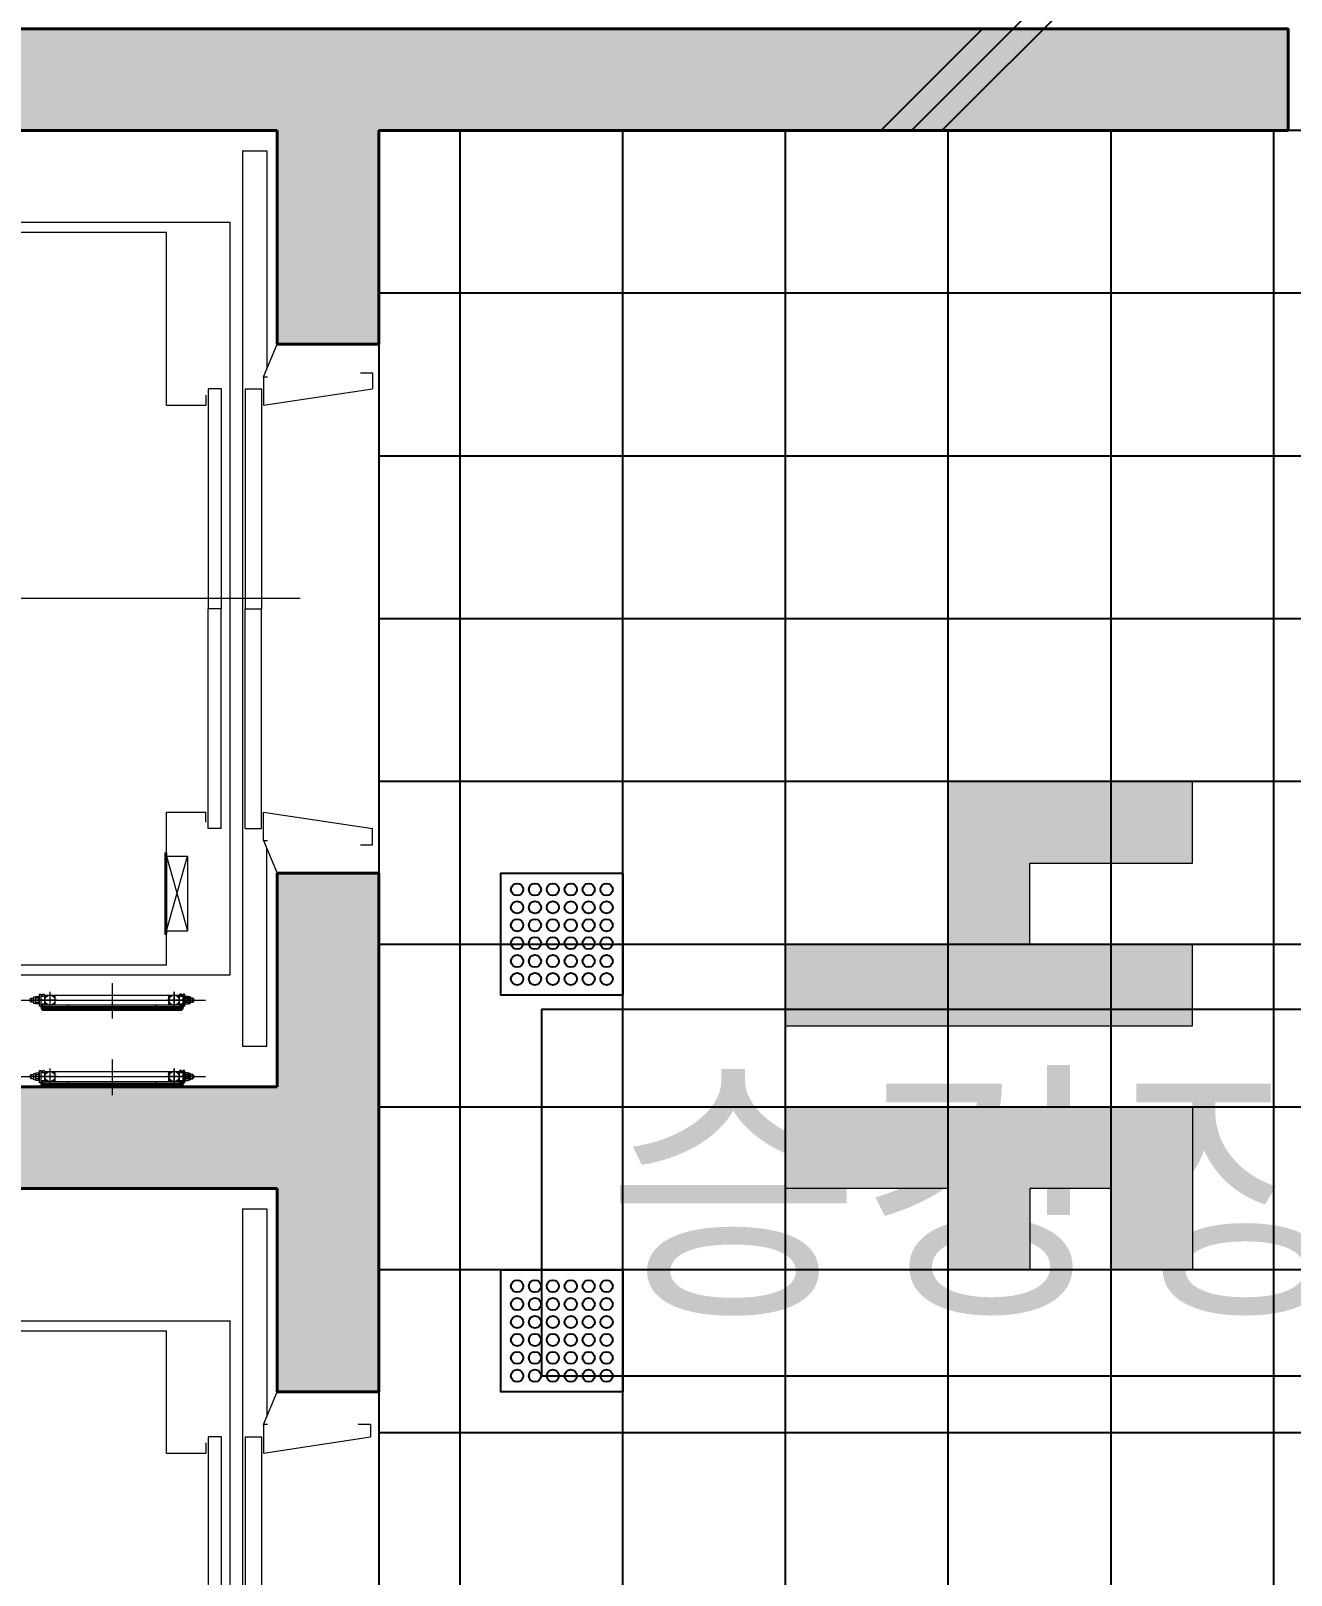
# Model space of a CAD drawing. Header units: millimetres. Extents: x 4003075 to 5615882, y 1445368 to 2591247.
# Drawn here: x 5368720 to 5371818, y 2447218 to 2451013 of the extents above; entities that cross this region are included whole.
import ezdxf
from ezdxf.enums import TextEntityAlignment as Align

# ---------------------------------------------------------------- set-up
doc = ezdxf.new("R2010")
doc.units = ezdxf.units.MM
for name, color, linetype, lineweight in [('A-XXXX-TXT2', 3, 'Continuous', 25), ('XR-평면도$0$A-CNTL', 9, 'Continuous', 15), ('XR-평면도$0$A-CONC-LIN1', 9, 'Continuous', 40), ('XR-평면도$0$A-DWXM-ELEV', 9, 'Continuous', 18), ('XR-평면도$0$A-XXXX-HATC', 9, 'Continuous', 18)]:
    doc.layers.add(name, color=color, linetype=linetype, lineweight=lineweight)
for name, color, linetype in [('XR-평면도$0$A-CONC-SOLD', 9, 'Continuous'), ('XR-평면도$0$A-ELEV-PATT', 9, 'Continuous'), ('XR-평면도$0$DS-점자블럭', 9, 'Continuous')]:
    doc.layers.add(name, color=color, linetype=linetype)
doc.styles.add('XR-평면도$0$맑은 고딕', font='malgun.ttf')

# ---------------------------------------------------------------- blocks, each defined once
blk = doc.blocks.new('XR-평면도$0$바닥패턴(4F)')
at = {"layer": 'XR-평면도$0$A-XXXX-HATC'}
h = blk.add_hatch(color=7, dxfattribs=at)
h.dxf.hatch_style = 1
h.paths.add_polyline_path([(47000, 25100), (47000, 24900), (48000, 24900), (48000, 25100), (47600, 25100), (47600, 25300), (48000, 25300), (48000, 25500), (47400, 25500), (47400, 25100)])
h.paths.add_polyline_path([(47000, 24700), (47000, 24500), (47400, 24500), (47400, 24300), (47600, 24300), (47600, 24500), (47800, 24500), (47800, 24300), (48000, 24300), (48000, 24700)])
at = {"layer": 'XR-평면도$0$A-ELEV-PATT'}
blk.add_lwpolyline([(49000, 22200), (49000, 24600), (49800, 24600), (49800, 27100), (46000, 27100), (46000, 22200)], close=True, dxfattribs=at)
for points in [[(46200, 22200), (46200, 27100)], [(46600, 22200), (46600, 27100)], [(47000, 22200), (47000, 27100)], [(47400, 22200), (47400, 27100)], [(47800, 22200), (47800, 27100)], [(48200, 22200), (48200, 27100)], [(49800, 26700), (46000, 26700)], [(49800, 26300), (46000, 26300)], [(49800, 25900), (46000, 25900)], [(49800, 25500), (46000, 25500)], [(49800, 25100), (46000, 25100)], [(49800, 24700), (46000, 24700)], [(49000, 24300), (46000, 24300)], [(49000, 23900), (46000, 23900)]]:
    blk.add_lwpolyline(points, dxfattribs=at)
at = {"layer": 'XR-평면도$0$A-XXXX-HATC', "color": 254}
for points in [[(48000, 25500), (47400, 25500), (47400, 25100), (47000, 25100), (47000, 24900), (48000, 24900), (48000, 25100), (47600, 25100), (47600, 25300), (48000, 25300)], [(47000, 24700), (48000, 24700), (48000, 24300), (47800, 24300), (47800, 24500), (47600, 24500), (47600, 24300), (47400, 24300), (47400, 24500), (47000, 24500)]]:
    blk.add_lwpolyline(points, close=True, dxfattribs=at)
blk = doc.blocks.new('XR-평면도$0$XREF-대창AT평면도$0$점형블록-3x3')
at = {"layer": 'XR-평면도$0$DS-점자블럭', "color": 10}
blk.add_lwpolyline([(300, 0), (300, -300), (0, -300), (0, 0)], close=True, dxfattribs=at)
for centre in [(40, -40), (84, -40), (128, -40), (172, -40), (216, -40), (260, -40), (40, -84), (84, -84), (128, -84), (172, -84), (216, -84), (260, -84), (40, -128), (84, -128), (128, -128), (172, -128), (216, -128), (260, -128), (40, -172), (84, -172), (128, -172), (172, -172), (216, -172), (260, -172), (40, -216), (84, -216), (128, -216), (172, -216), (216, -216), (260, -216), (40, -260), (84, -260), (128, -260), (172, -260), (216, -260), (260, -260)]:
    blk.add_circle(centre, 15, dxfattribs=at)
blk = doc.blocks.new('XR-평면도$0$ELEV_21인승(4호기)')
at = {"layer": 'XR-평면도$0$A-DWXM-ELEV'}
for p, q in [((1975, 2397), (1975, 115)), ((1950, 2372), (1950, 272)), ((1650, 272), (1650, 175)), ((1650, 272), (1950, 272)), ((1690, 169), (1150, 169)), ((1675, 175), (1650, 175)), ((1690, 137), (1690, 169)), ((325, 115), (1975, 115)), ((1690, 137), (1150, 137)), ((2250, 85), (50, 85)), ((1690, 78), (1150, 78)), ((1690, 78), (1690, 38)), ((2250, 85), (2250, 25)), ((1690, 38), (1150, 38)), ((1650, 33), (1690, -229.8)), ((1720, 33), (1650, 33)), ((1720, 33), (1800, 0)), ((1720, 33), (1720, 31)), ((1720, 23), (1720, 33)), ((1720, 31), (1720, 33)), ((2250, 25), (1739.4, 25)), ((1720, -229.8), (1720, -199.8)), ((1720, -229.8), (1690, -229.8))]:
    blk.add_line(p, q, dxfattribs=at)
blk = doc.blocks.new('XR-평면도$0$ELEV_16인승(2호기)')
at = {"layer": 'XR-평면도$0$A-CNTL'}
blk.add_line((1400, 217.7), (1400, 3385), dxfattribs=at)
at = {"layer": 'XR-평면도$0$A-DWXM-ELEV'}
for p, q in [((475, 2122), (475, 390)), ((500, 2097), (500, 547)), ((2300, 2097), (2300, 547)), ((2325, 2122), (2325, 390)), ((220, 879.5), (230, 879.5)), ((225, 910.5), (225, 450.5)), ((225, 815.9), (225, 883.5)), ((408, 879.5), (418, 879.5)), ((413, 910.5), (413, 450.5)), ((413, 815.9), (413, 883.5)), ((206, 852.2), (206, 508.8)), ((209.1, 851), (215, 851)), ((235, 855.5), (235, 845.5)), ((394, 852.2), (394, 508.8)), ((397.1, 851), (403, 851)), ((423, 855.5), (423, 845.5)), ((245.1, 833), (204.9, 833)), ((212.5, 820.5), (237.5, 820.5)), ((433.1, 833), (392.9, 833)), ((400.5, 820.5), (425.5, 820.5)), ((203, 788), (206, 788)), ((209, 788), (212.5, 788)), ((391, 788), (394, 788)), ((397, 788), (400.5, 788)), ((266.9, 680.5), (179.5, 680.5)), ((454.9, 680.5), (367.5, 680.5)), ((225, 477.7), (225, 545.2)), ((225, 545.1), (225, 477.5)), ((413, 477.7), (413, 545.2)), ((413, 545.1), (413, 477.5)), ((500, 547), (875, 547)), ((775, 551), (575, 551)), ((575, 551), (575, 547)), ((775, 547), (575, 547)), ((583, 547), (767, 495)), ((767, 547), (583, 495)), ((583, 547), (583, 495)), ((767, 547), (767, 495)), ((775, 551), (775, 547)), ((875, 547), (875, 450)), ((1875, 547), (1875, 450)), ((1875, 547), (2300, 547)), ((207.7, 505.5), (210, 505.5)), ((395.7, 505.5), (398, 505.5)), ((767, 495), (583, 495)), ((835, 444), (1375, 444)), ((835, 444), (1375, 444)), ((835, 412), (835, 444)), ((850, 450), (875, 450)), ((1915, 444), (1375, 444)), ((1375, 412), (1375, 444)), ((1375, 412), (1375, 444)), ((1375, 412), (1375, 444)), ((1375, 412), (1375, 444)), ((1900, 450), (1875, 450)), ((1915, 412), (1915, 444)), ((475, 390), (2325, 390)), ((835, 412), (1375, 412)), ((1915, 412), (1375, 412)), ((2500, 360), (300, 360)), ((300, 360), (300, 300)), ((835, 353), (1375, 353)), ((835, 353), (835, 313)), ((1915, 353), (1375, 353)), ((1375, 353), (1375, 313)), ((1375, 353), (1375, 313)), ((1915, 353), (1915, 313)), ((2500, 360), (2500, 300)), ((805, 308), (725, 275)), ((805, 308), (875, 308)), ((805, 308), (805, 298)), ((835, 313), (1375, 313)), ((875, 308), (835, 40)), ((1915, 313), (1375, 313)), ((1945, 308), (1875, 308)), ((1875, 308), (1915, 40)), ((1945, 308), (2025, 275)), ((1945, 308), (1945, 298)), ((300, 300), (785.6, 300)), ((2500, 300), (1964.4, 300)), ((795, 70), (795, 40)), ((795, 40), (835, 40)), ((1955, 40), (1915, 40)), ((1955, 70), (1955, 40))]:
    blk.add_line(p, q, dxfattribs=at)
for points in [[(220, 872.4), (220, 879.5), (221, 880.5), (229, 880.5), (230, 879.5), (230, 872.4)], [(408, 872.4), (408, 879.5), (409, 880.5), (417, 880.5), (418, 879.5), (418, 872.4)], [(209, 847), (215, 847), (215, 847.5), (215, 847.5), (215, 847.5)], [(219.1, 844), (214, 844), (214, 838.9)], [(215, 858.5), (215, 860.5), (235, 860.5), (235, 858.5)], [(236, 838.9), (236, 844), (230.9, 844)], [(235, 851), (240, 851), (240, 847), (235, 847)], [(397, 847), (403, 847), (403, 847.5), (403, 847.5), (403, 847.5)], [(407.1, 844), (402, 844), (402, 838.9)], [(403, 858.5), (403, 860.5), (423, 860.5), (423, 858.5)], [(424, 838.9), (424, 844), (418.9, 844)], [(423, 851), (428, 851), (428, 847), (423, 847)], [(214, 827.1), (214, 822), (219.1, 822)], [(230.9, 822), (236, 822), (236, 827.1)], [(402, 827.1), (402, 822), (407.1, 822)], [(418.9, 822), (424, 822), (424, 827.1)], [(209.1, 514), (215, 514), (209, 514)], [(397.1, 514), (403, 514), (397, 514)]]:
    blk.add_lwpolyline(points, dxfattribs=at)
for points in [[(210, 855.5), (207.7, 855.5, 0.414214), (200, 847.8), (200, 513.2, 0.414214), (207.7, 505.5, -0.414214), (200, 513.2)], [(215, 845.5), (215, 855.5), (209.3, 855.5, 0.415821), (206, 852.2, 0.309529), (203, 847.8), (203, 513.2, 0.309529), (206, 508.8, -0.309529), (203, 513.2)], [(204, 788), (204, 843.3, -0.279701), (206, 846.6)], [(215, 852.5), (209.3, 852.5, 0.414214), (209, 852.2), (209, 508.8, 0.414214), (209.3, 508.5), (215, 508.5), (209.3, 508.5, -0.414214), (209, 508.8)], [(215.8, 860.5), (215.8, 867.8, -0.309401), (220.4, 867.8), (220.4, 860.5)], [(229.6, 860.5), (229.6, 867.8, 0.154701), (220.4, 867.8)], [(229.6, 867.8, -0.309401), (234.2, 867.8), (234.2, 860.5)], [(398, 855.5), (395.7, 855.5, 0.414214), (388, 847.8), (388, 513.2, 0.414214), (395.7, 505.5, -0.414214), (388, 513.2)], [(403, 845.5), (403, 855.5), (397.3, 855.5, 0.415821), (394, 852.2, 0.309529), (391, 847.8), (391, 513.2, 0.309529), (394, 508.8, -0.309529), (391, 513.2)], [(392, 788), (392, 843.3, -0.279701), (394, 846.6)], [(403, 852.5), (397.3, 852.5, 0.414214), (397, 852.2), (397, 508.8, 0.414214), (397.3, 508.5), (403, 508.5), (397.3, 508.5, -0.414214), (397, 508.8)], [(403.8, 860.5), (403.8, 867.8, -0.309401), (408.4, 867.8), (408.4, 860.5)], [(417.6, 860.5), (417.6, 867.8, 0.154701), (408.4, 867.8)], [(417.6, 867.8, -0.309401), (422.2, 867.8), (422.2, 860.5)], [(206, 508.8, 0.415821), (209.3, 505.5), (215, 505.5)], [(394, 508.8, 0.415821), (397.3, 505.5), (403, 505.5)], [(229.6, 493.2, -0.154701), (220.4, 493.2, -0.309401), (215.8, 493.2)], [(417.6, 493.2, -0.154701), (408.4, 493.2, -0.309401), (403.8, 493.2)]]:
    blk.add_lwpolyline(points, format="xyb", dxfattribs=at)
for points in [[(240, 858.5), (240, 855.5), (210, 855.5), (210, 858.5)], [(237.5, 845.5), (237.5, 515.5), (212.5, 515.5), (212.5, 845.5)], [(233, 872.4), (233, 868.5), (217, 868.5), (217, 872.4)], [(428, 858.5), (428, 855.5), (398, 855.5), (398, 858.5)], [(425.5, 845.5), (425.5, 515.5), (400.5, 515.5), (400.5, 845.5)], [(421, 872.4), (421, 868.5), (405, 868.5), (405, 872.4)], [(203, 573), (206, 573)], [(209, 573), (212.5, 573)], [(391, 573), (394, 573)], [(397, 573), (400.5, 573)], [(212.5, 540.5), (237.5, 540.5)], [(214, 539), (219.1, 539), (214, 539), (214, 533.9)], [(236, 539), (236, 533.9), (236, 539), (230.9, 539)], [(400.5, 540.5), (425.5, 540.5)], [(402, 539), (407.1, 539), (402, 539), (402, 533.9)], [(424, 539), (424, 533.9), (424, 539), (418.9, 539)], [(245.1, 528), (204.9, 528)], [(209.1, 510), (215, 510)], [(240, 505.5), (240, 502.5), (210, 502.5), (210, 505.5)], [(240, 502.5), (240, 505.5), (210, 505.5), (210, 502.5)], [(214, 517), (214, 522.1), (214, 517), (219.1, 517)], [(215, 505.5), (215, 515.5)], [(215, 514), (215, 513.5), (215, 513.5)], [(235, 500.5), (215, 500.5), (215, 502.5), (215, 500.5), (235, 500.5), (235, 502.5)], [(220.4, 500.5), (220.4, 493.2)], [(229.6, 500.5), (229.6, 493.2)], [(236, 517), (230.9, 517), (236, 517), (236, 522.1)], [(234.2, 500.5), (234.2, 493.2)], [(235, 505.5), (235, 515.5)], [(240, 510), (240, 514), (235, 514), (240, 514), (240, 510), (235, 510)], [(433.1, 528), (392.9, 528)], [(397.1, 510), (403, 510)], [(428, 505.5), (428, 502.5), (398, 502.5), (398, 505.5)], [(428, 502.5), (428, 505.5), (398, 505.5), (398, 502.5)], [(402, 517), (402, 522.1), (402, 517), (407.1, 517)], [(403, 505.5), (403, 515.5)], [(403, 514), (403, 513.5), (403, 513.5)], [(423, 500.5), (403, 500.5), (403, 502.5), (403, 500.5), (423, 500.5), (423, 502.5)], [(408.4, 500.5), (408.4, 493.2)], [(417.6, 500.5), (417.6, 493.2)], [(424, 517), (418.9, 517), (424, 517), (424, 522.1)], [(422.2, 500.5), (422.2, 493.2)], [(423, 505.5), (423, 515.5)], [(428, 510), (428, 514), (423, 514), (428, 514), (428, 510), (423, 510)], [(233, 492.5), (233, 488.6), (217, 488.6), (217, 492.5)], [(233, 488.6), (233, 492.5), (217, 492.5), (217, 488.6)], [(229, 480.5), (221, 480.5), (220, 481.5), (220, 488.6), (220, 481.5), (221, 480.5), (229, 480.5), (230, 481.5), (230, 488.6), (230, 481.5), (220, 481.5), (230, 481.5)], [(421, 492.5), (421, 488.6), (405, 488.6), (405, 492.5)], [(421, 488.6), (421, 492.5), (405, 492.5), (405, 488.6)], [(417, 480.5), (409, 480.5), (408, 481.5), (408, 488.6), (408, 481.5), (409, 480.5), (417, 480.5), (418, 481.5), (418, 488.6), (418, 481.5), (408, 481.5), (418, 481.5)]]:
    blk.add_lwpolyline(points, close=True, dxfattribs=at)
for points in [[(206, 514.4, -0.279701), (204, 517.7), (204, 573), (204, 517.7, 0.279701)], [(394, 514.4, -0.279701), (392, 517.7), (392, 573), (392, 517.7, 0.279701)], [(206, 510.2, -0.092348), (203.4, 511.3, 0.092348)], [(215.8, 500.5), (215.8, 493.2, 0.309401), (220.4, 493.2, 0.154701), (229.6, 493.2, 0.309401), (234.2, 493.2, -0.309401), (229.6, 493.2)], [(394, 510.2, -0.092348), (391.4, 511.3, 0.092348)], [(403.8, 500.5), (403.8, 493.2, 0.309401), (408.4, 493.2, 0.154701), (417.6, 493.2, 0.309401), (422.2, 493.2, -0.309401), (417.6, 493.2)]]:
    blk.add_lwpolyline(points, format="xyb", close=True, dxfattribs=at)
for centre in [(225, 833), (413, 833), (225, 528), (225, 528), (413, 528), (413, 528)]:
    blk.add_circle(centre, 12.5, dxfattribs=at)
for centre in [(207.7, 843.3), (395.7, 843.3)]:
    blk.add_arc(centre, 7.7, 102.8199, 123.9246, dxfattribs=at)
blk = doc.blocks.new('XR-평면도$0$CORE_03_06_B2F 3F에서8F (230330)')
at = {"layer": 'XR-평면도$0$A-CONC-SOLD'}
h = blk.add_hatch(dxfattribs=at)
h.set_pattern_fill('CONC', color=256, scale=100, angle=180)
h.set_pattern_definition([(225, (259193, 729020.6), (2121.32, -2121.32), []), (225, (259193, 728945.6), (2121.32, -2121.32), []), (225, (259193, 728870.6), (2121.32, -2121.32), [])])
h.paths.add_polyline_path([(0, 0), (10950, 0), (10950, 10700), (10550, 10700), (10550, 10000), (7300, 10000), (7300, 9550), (7550, 9550), (7550, 9750), (10550, 9750), (10550, 7250), (8850, 7250), (8850, 7000), (10550, 7000), (10550, 400), (7550, 400), (7550, 7000), (7750, 7000), (7750, 7250), (7550, 7250), (7550, 8450), (7300, 8450), (7300, 5550), (6850, 5550), (6850, 5300), (7300, 5300), (7300, 400), (3500, 400), (3500, 900), (3250, 900), (3250, 400), (400, 400), (400, 2700), (3250, 2700), (3250, 2200), (3500, 2200), (3500, 3500), (3250, 3500), (3250, 2950), (400, 2950), (400, 5300), (3250, 5300), (3250, 4700), (3500, 4700), (3500, 5300), (5750, 5300), (5750, 5550), (5300, 5550), (5300, 7900), (5050, 7900), (5050, 5550), (400, 5550), (400, 9100), (1300, 9100), (1300, 9350), (400, 9350), (400, 12000), (2400, 12000), (2400, 9350), (1915, 9350), (1915, 9100), (3550, 9100), (3550, 9350), (2650, 9350), (2650, 12000), (5050, 12000), (5050, 9350), (4150, 9350), (4150, 9100), (5300, 9100), (5300, 12000), (5750, 12000), (5750, 12400), (0, 12400)])
h.paths.add_polyline_path([(6850, 12000), (10550, 12000), (10550, 11800), (10950, 11800), (10950, 12400), (6850, 12400)], flags=17)
at = {"layer": 'XR-평면도$0$A-XXXX-HATC'}
h = blk.add_hatch(color=253, dxfattribs=at)
h.dxf.hatch_style = 1
h.paths.add_polyline_path([(0, 12400), (0, 0), (10950, 0), (10950, 10685), (10550, 10685), (10550, 10000), (7300, 10000), (7300, 9615), (7550, 9615), (7550, 9750), (10550, 9750), (10550, 7250), (8765, 7250), (8765, 7000), (10550, 7000), (10550, 400), (7550, 400), (7550, 7000), (7635, 7000), (7635, 7250), (7550, 7250), (7550, 8485), (7300, 8485), (7300, 5550), (6865, 5550), (6865, 5300), (7300, 5300), (7300, 400), (3500, 400), (3500, 900), (3250, 900), (3250, 400), (400, 400), (400, 2700), (3250, 2700), (3250, 2200), (3500, 2200), (3500, 3475), (3250, 3475), (3250, 2950), (400, 2950), (400, 5300), (3250, 5300), (3250, 4775), (3500, 4775), (3500, 5300), (5735, 5300), (5735, 5550), (400, 5550), (400, 9100), (1285, 9100), (1285, 9350), (400, 9350), (400, 12000), (2400, 12000), (2400, 9350), (1915, 9350), (1915, 9100), (4235, 9100), (4235, 9350), (2650, 9350), (2650, 12000), (5050, 12000), (5050, 9350), (4865, 9350), (4865, 9100), (5300, 9100), (5300, 12000), (5735, 12000), (5735, 12400)])
h.paths.add_polyline_path([(6865, 12000), (6865, 12400), (10950, 12400), (10950, 11815), (10550, 11815), (10550, 12000)])
at = {"layer": 'XR-평면도$0$A-CONC-LIN1'}
for p, q in [((3250, 2950), (400, 2950)), ((3250, 2700), (400, 2700))]:
    blk.add_line(p, q, dxfattribs=at)
for points in [[(5735, 5300), (5735, 5550), (400, 5550), (400, 9100)], [(3250, 5300), (400, 5300), (400, 2950)], [(3250, 5300), (3250, 4775)], [(3500, 5300), (3500, 4775)], [(5735, 5300), (3500, 5300)], [(3250, 4775), (3500, 4775)], [(3250, 3475), (3250, 2950)], [(3250, 3475), (3500, 3475)], [(3500, 3475), (3500, 2200)], [(3250, 2700), (3250, 2200)], [(3250, 2200), (3500, 2200)]]:
    blk.add_lwpolyline(points, dxfattribs=at)
at = {"rotation": 90}
for name, p in [('XR-평면도$0$ELEV_16인승(2호기)', (3525, 2750)), ('XR-평면도$0$ELEV_21인승(4호기)', (3250, 400))]:
    blk.add_blockref(name, p, dxfattribs=at)
blk = doc.blocks.new('글_승강장')
at = {"layer": 'A-XXXX-TXT2', "color": 0, "ltscale": 100}
blk.add_lwpolyline([(-1100, 450), (-1100, -450), (1100, -450), (1100, 450)], close=True, dxfattribs=at)
at = {"layer": 'A-XXXX-TXT2', "ltscale": 100, "style": 'XR-평면도$0$맑은 고딕'}
blk.add_text('승강장', height=500, dxfattribs=at).set_placement((0, 0), align=Align.MIDDLE_CENTER)

msp = doc.modelspace()

# ---------------------------------------------------------------- block references
for name, p in [('XR-평면도$0$CORE_03_06_B2F 3F에서8F (230330)', (5366075, 2445467.6)), ('XR-평면도$0$CORE_03_06_B2F 3F에서8F (230330)', (5366075, 2445467.6)), ('XR-평면도$0$CORE_03_06_B2F 3F에서8F (230330)', (5366075, 2445467.6)), ('XR-평면도$0$바닥패턴(4F)', (5323575, 2423667.6)), ('XR-평면도$0$바닥패턴(4F)', (5323575, 2423667.6)), ('XR-평면도$0$바닥패턴(4F)', (5323575, 2423667.6)), ('글_승강장', (5371074.7, 2448157.3))]:
    msp.add_blockref(name, p)
at = {"layer": 'XR-평면도$0$DS-점자블럭'}
for p in [(5369875, 2448942.6), (5369875, 2448942.6), (5369875, 2448942.6), (5369875, 2447967.6), (5369875, 2447967.6), (5369875, 2447967.6)]:
    msp.add_blockref('XR-평면도$0$XREF-대창AT평면도$0$점형블록-3x3', p, dxfattribs=at)

doc.saveas('drawing.dxf')
